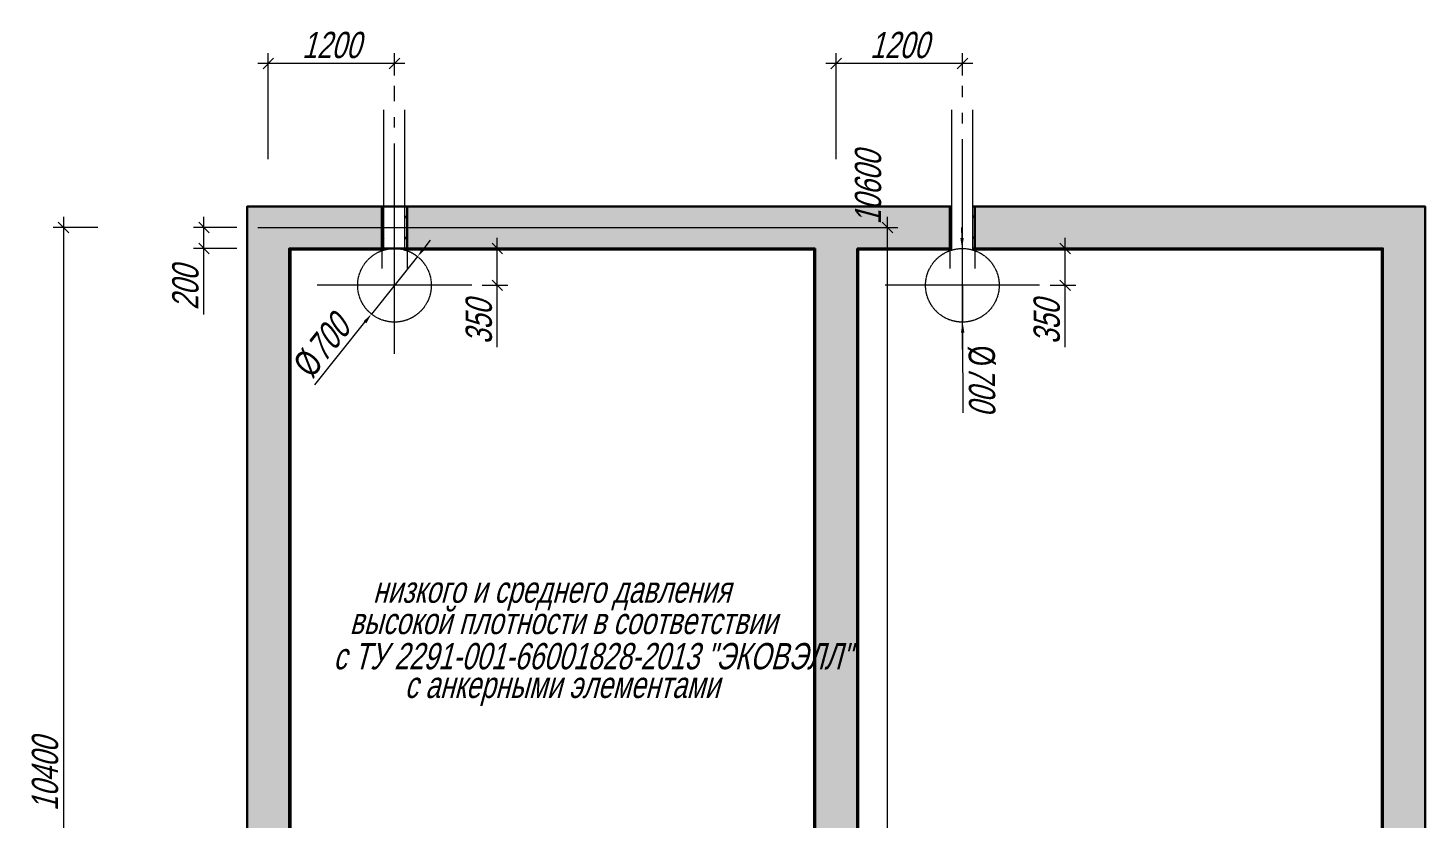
# Model space of a CAD drawing. Header units: millimetres. Extents: x 5929542 to 6152618, y 10240044 to 10382466.
# Drawn here: x 5989007 to 6002294, y 10291423 to 10298935 of the extents above; entities that cross this region are included whole.
import ezdxf

# ---------------------------------------------------------------- set-up
doc = ezdxf.new("R2010")
doc.units = ezdxf.units.MM
doc.header["$PDMODE"] = 35
for name, pattern in [('ACAD_ISO02W100', [15, 12, -3]), ('GOST2.303 5', [24, 20, -1.5, 1, -1.5]), ('осевая', [50.8, 31.75, -6.35, 6.35, -6.35])]:
    doc.linetypes.add(name, pattern=pattern)
doc.layers.get('Defpoints').update_dxf_attribs({"color": 253})
for name, color, linetype, lineweight in [('Оси', 6, 'осевая', 9), ('Основная', 7, 'Continuous', 30), ('Построения', 7, 'Continuous', 13), ('Размеры', 172, 'Continuous', 13), ('Текст', 134, 'Continuous', 13)]:
    doc.layers.add(name, color=color, linetype=linetype, lineweight=lineweight)
doc.styles.add('GOST 2.304', font='mipgost.ttf', dxfattribs={"width": 0.75, "oblique": 15})
doc.dimstyles.new('SPDS', dxfattribs={"dimtxt": 2.5, "dimasz": 1, "dimexe": 1, "dimexo": 1, "dimgap": 0.5, "dimtad": 1, "dimdec": 0, "dimrnd": 0.001, "dimtxsty": 'GOST 2.304', "dimblk": 'OBLIQUE', "dimcen": 2.5, "dimdle": 1, "dimclrd": 256, "dimclre": 256, "dimclrt": 256, "dimadec": 0, "dimazin": 2, "dimtfac": 0.75, "dimtdec": 0, "dimtmove": 1, "dimatfit": 3, "dimfxl": 1, "dimtolj": 1, "dimlwd": -1, "dimlwe": -1, "dimarcsym": 0})

# ---------------------------------------------------------------- blocks, each defined once
blk = doc.blocks.new('_Oblique')
at = {"color": 0, "linetype": 'ByBlock', "lineweight": -2}
blk.add_line((-0.5, -0.5), (0.5, 0.5), dxfattribs=at)
blk = doc.blocks.new('*D108')
at = {"layer": 'Defpoints', "color": 0, "ltscale": 100, "transparency": 16777216}
for p in [(5989773, 10297038), (5989346, 10286638), (5989773, 10286638)]:
    blk.add_point(p, dxfattribs=at)
at = {"layer": 'Размеры', "ltscale": 100, "transparency": 16777216}
for p, q in [((5989346, 10297138), (5989346, 10286538)), ((5989673, 10297038), (5989246, 10297038)), ((5989673, 10286638), (5989246, 10286638))]:
    blk.add_line(p, q, dxfattribs=at)
at = {"layer": 'Размеры', "ltscale": 100, "transparency": 16777216, "xscale": 100, "yscale": 100, "zscale": 100}
for p, rotation in [((5989346, 10297038), 90), ((5989346, 10286638), 270)]:
    blk.add_blockref('_Oblique', p, dxfattribs=dict(at, rotation=rotation))
at = {"layer": 'Размеры', "ltscale": 100, "transparency": 16777216, "insert": (5989171, 10291838), "char_height": 250, "attachment_point": 5, "rotation": 90, "style": 'GOST 2.304'}
blk.add_mtext('\\A1;10400', dxfattribs=at)
blk = doc.blocks.new('*D110')
at = {"layer": 'Defpoints', "color": 0, "ltscale": 100, "transparency": 16777216}
for p in [(5992712, 10296761), (5992274, 10296215)]:
    blk.add_point(p, dxfattribs=at)
at = {"layer": 'Размеры', "ltscale": 100, "transparency": 16777216}
for p, q in [((5992774, 10296839), (5992837, 10296917)), ((5992712, 10296761), (5992274, 10296215)), ((5991735, 10295541), (5992212, 10296137))]:
    blk.add_line(p, q, dxfattribs=at)
for points in [[(5992761, 10296850), (5992787, 10296829), (5992712, 10296761)], [(5992199, 10296147), (5992225, 10296126), (5992274, 10296215)]]:
    blk.add_solid(points, dxfattribs=at)
at = {"layer": 'Размеры', "ltscale": 100, "transparency": 16777216, "insert": (5991805, 10295910), "char_height": 250, "attachment_point": 5, "rotation": 51.3225, "style": 'GOST 2.304'}
blk.add_mtext('\\A1;{\\Q0;%%c}700', dxfattribs=at)
blk = doc.blocks.new('*D112')
at = {"layer": 'Defpoints', "color": 0, "ltscale": 100, "transparency": 16777216}
for p in [(5997891, 10296838), (5997896, 10296138)]:
    blk.add_point(p, dxfattribs=at)
at = {"layer": 'Размеры', "ltscale": 100, "transparency": 16777216}
for p, q in [((5997891, 10296938), (5997890, 10297038)), ((5997891, 10296838), (5997896, 10296138)), ((5997902, 10295275), (5997897, 10296038))]:
    blk.add_line(p, q, dxfattribs=at)
for points in [[(5997907, 10296938), (5997874, 10296938), (5997891, 10296838)], [(5997913, 10296038), (5997880, 10296038), (5997896, 10296138)]]:
    blk.add_solid(points, dxfattribs=at)
at = {"layer": 'Размеры', "ltscale": 100, "transparency": 16777216, "insert": (5998075, 10295608), "char_height": 250, "attachment_point": 5, "rotation": 270.3728, "style": 'GOST 2.304'}
blk.add_mtext('\\A1;{\\Q0;%%c}700', dxfattribs=at)
blk = doc.blocks.new('*D115')
at = {"layer": 'Defpoints', "color": 0, "ltscale": 100, "transparency": 16777216}
for p in [(5991293, 10298596), (5992493, 10298384, 200), (5991293, 10297586)]:
    blk.add_point(p, dxfattribs=at)
at = {"layer": 'Размеры', "ltscale": 100, "transparency": 16777216}
for p, q in [((5991293, 10297686), (5991293, 10298696)), ((5992493, 10298484), (5992493, 10298696)), ((5992593, 10298596), (5991193, 10298596))]:
    blk.add_line(p, q, dxfattribs=at)
at = {"layer": 'Размеры', "ltscale": 100, "transparency": 16777216, "xscale": 100, "yscale": 100, "zscale": 100, "rotation": 180}
blk.add_blockref('_Oblique', (5991293, 10298596), dxfattribs=at)
at = {"layer": 'Размеры', "ltscale": 100, "transparency": 16777216, "xscale": 100, "yscale": 100, "zscale": 100}
blk.add_blockref('_Oblique', (5992493, 10298596), dxfattribs=at)
at = {"layer": 'Размеры', "ltscale": 100, "transparency": 16777216, "insert": (5991893, 10298771), "char_height": 250, "attachment_point": 5, "style": 'GOST 2.304'}
blk.add_mtext('\\A1;1200', dxfattribs=at)
blk = doc.blocks.new('*D116')
at = {"layer": 'Defpoints', "color": 0, "ltscale": 100, "transparency": 16777216}
for p in [(5996694, 10298596), (5997894, 10298384, 200), (5996694, 10297586)]:
    blk.add_point(p, dxfattribs=at)
at = {"layer": 'Размеры', "ltscale": 100, "transparency": 16777216}
for p, q in [((5996694, 10297686), (5996694, 10298696)), ((5997894, 10298484), (5997894, 10298696)), ((5997994, 10298596), (5996594, 10298596))]:
    blk.add_line(p, q, dxfattribs=at)
at = {"layer": 'Размеры', "ltscale": 100, "transparency": 16777216, "xscale": 100, "yscale": 100, "zscale": 100, "rotation": 180}
blk.add_blockref('_Oblique', (5996694, 10298596), dxfattribs=at)
at = {"layer": 'Размеры', "ltscale": 100, "transparency": 16777216, "xscale": 100, "yscale": 100, "zscale": 100}
blk.add_blockref('_Oblique', (5997894, 10298596), dxfattribs=at)
at = {"layer": 'Размеры', "ltscale": 100, "transparency": 16777216, "insert": (5997294, 10298771), "char_height": 250, "attachment_point": 5, "style": 'GOST 2.304'}
blk.add_mtext('\\A1;1200', dxfattribs=at)
blk = doc.blocks.new('*D119')
at = {"layer": 'Defpoints', "color": 0, "ltscale": 100, "transparency": 16777216}
for p in [(5991093, 10297038), (5997181, 10297038), (5997574, 10286438)]:
    blk.add_point(p, dxfattribs=at)
at = {"layer": 'Размеры', "ltscale": 100, "transparency": 16777216}
for p, q in [((5997181, 10286338), (5997181, 10297138)), ((5991193, 10297038), (5997281, 10297038)), ((5997474, 10286438), (5997081, 10286438))]:
    blk.add_line(p, q, dxfattribs=at)
at = {"layer": 'Размеры', "ltscale": 100, "transparency": 16777216, "xscale": 100, "yscale": 100, "zscale": 100}
for p, rotation in [((5997181, 10297038), 90), ((5997181, 10286438), 270)]:
    blk.add_blockref('_Oblique', p, dxfattribs=dict(at, rotation=rotation))
at = {"layer": 'Размеры', "ltscale": 100, "transparency": 16777216, "insert": (5996998, 10297414), "char_height": 250, "attachment_point": 5, "rotation": 90, "style": 'GOST 2.304'}
blk.add_mtext('\\A1;10600', dxfattribs=at)
blk = doc.blocks.new('*D120')
at = {"layer": 'Defpoints', "color": 0, "ltscale": 100, "transparency": 16777216}
for p in [(5990681, 10297038), (5991093, 10297038), (5991093, 10296838)]:
    blk.add_point(p, dxfattribs=at)
at = {"layer": 'Размеры', "ltscale": 100, "transparency": 16777216}
for p, q in [((5990681, 10296738), (5990681, 10297138)), ((5990993, 10297038), (5990581, 10297038)), ((5990993, 10296838), (5990581, 10296838)), ((5990681, 10296211), (5990681, 10296838))]:
    blk.add_line(p, q, dxfattribs=at)
at = {"layer": 'Размеры', "ltscale": 100, "transparency": 16777216, "xscale": 100, "yscale": 100, "zscale": 100}
for p, rotation in [((5990681, 10297038), 90), ((5990681, 10296838), 270)]:
    blk.add_blockref('_Oblique', p, dxfattribs=dict(at, rotation=rotation))
at = {"layer": 'Размеры', "ltscale": 100, "transparency": 16777216, "insert": (5990506, 10296462), "char_height": 250, "attachment_point": 5, "rotation": 90, "style": 'GOST 2.304'}
blk.add_mtext('\\A1;200', dxfattribs=at)
blk = doc.blocks.new('*D162')
at = {"layer": 'Defpoints', "color": 0, "ltscale": 100, "transparency": 16777216}
for p in [(5993228, 10296838), (5993471, 10296838), (5993228, 10296488)]:
    blk.add_point(p, dxfattribs=at)
at = {"layer": 'Размеры', "ltscale": 100, "transparency": 16777216}
for p, q in [((5993471, 10296388), (5993471, 10296938)), ((5993328, 10296838), (5993571, 10296838)), ((5993328, 10296488), (5993571, 10296488)), ((5993471, 10295900), (5993471, 10296488))]:
    blk.add_line(p, q, dxfattribs=at)
at = {"layer": 'Размеры', "ltscale": 100, "transparency": 16777216, "xscale": 100, "yscale": 100, "zscale": 100}
for p, rotation in [((5993471, 10296838), 90), ((5993471, 10296488), 270)]:
    blk.add_blockref('_Oblique', p, dxfattribs=dict(at, rotation=rotation))
at = {"layer": 'Размеры', "ltscale": 100, "transparency": 16777216, "insert": (5993296, 10296137), "char_height": 250, "attachment_point": 5, "rotation": 90, "style": 'GOST 2.304'}
blk.add_mtext('\\A1;350', dxfattribs=at)
blk = doc.blocks.new('*D163')
at = {"layer": 'Defpoints', "color": 0, "ltscale": 100, "transparency": 16777216}
for p in [(5998628, 10296838), (5998872, 10296838), (5998628, 10296488)]:
    blk.add_point(p, dxfattribs=at)
at = {"layer": 'Размеры', "ltscale": 100, "transparency": 16777216}
for p, q in [((5998872, 10296388), (5998872, 10296938)), ((5998728, 10296838), (5998972, 10296838)), ((5998728, 10296488), (5998972, 10296488)), ((5998872, 10295900), (5998872, 10296488))]:
    blk.add_line(p, q, dxfattribs=at)
at = {"layer": 'Размеры', "ltscale": 100, "transparency": 16777216, "xscale": 100, "yscale": 100, "zscale": 100}
for p, rotation in [((5998872, 10296838), 90), ((5998872, 10296488), 270)]:
    blk.add_blockref('_Oblique', p, dxfattribs=dict(at, rotation=rotation))
at = {"layer": 'Размеры', "ltscale": 100, "transparency": 16777216, "insert": (5998697, 10296137), "char_height": 250, "attachment_point": 5, "rotation": 90, "style": 'GOST 2.304'}
blk.add_mtext('\\A1;350', dxfattribs=at)

msp = doc.modelspace()

# ---------------------------------------------------------------- hatches: boundary and pattern name
at = {"layer": 'Построения', "ltscale": 100}
h = msp.add_hatch(dxfattribs=at)
h.set_pattern_fill('ANSI36', color=256, scale=25)
h.paths.add_polyline_path([(5995573.71011, 10286438.11898), (5995573.71011, 10286838.11898), (5991493.00649, 10286838.11898), (5991493.00649, 10296838.11898), (5992373.00649, 10296838.11898), (5992373.00649, 10297238.11898), (5991093.00649, 10297238.11898), (5991093.00649, 10286438.11898)])
h = msp.add_hatch(dxfattribs=at)
h.set_pattern_fill('ANSI36', color=256, scale=25)
h.paths.add_polyline_path([(5997588.55918, 10286838.11898), (5997593.71011, 10286832.96841), (5997593.71011, 10286838.11898)])
h.paths.add_polyline_path([(5997773.71011, 10296838.11898), (5997773.71011, 10297238.11898), (5992613.00649, 10297238.11898), (5992613.00649, 10296838.11898), (5996493.3583, 10296838.11898), (5996493.71011, 10286838.11898), (5995813.71011, 10286838.11898), (5995813.71011, 10286438.11898), (5997573.71011, 10286438.11898), (5997573.71011, 10286838.11898), (5996893.71011, 10286838.11898), (5996893.3583, 10296838.11898)])
h = msp.add_hatch(dxfattribs=at)
h.set_pattern_fill('ANSI36', color=256, scale=25)
h.paths.add_polyline_path([(5998013.71011, 10297238.11898), (5998013.71011, 10296838.11898), (6001893.71011, 10296838.11898), (6001893.71011, 10286838.11898), (5997813.71011, 10286838.11898), (5997813.71011, 10286438.11898), (6002293.71011, 10286438.11898), (6002293.71011, 10297238.11898)])
at = {"layer": 'Построения', "ltscale": 50}
h = msp.add_hatch(color=256, dxfattribs=at)
h.dxf.hatch_style = 1
edge = h.paths.add_edge_path()
edge.add_arc((5992383.00649, 10297138.11898), 5, 0, 360)
h = msp.add_hatch(color=256, dxfattribs=at)
h.dxf.hatch_style = 1
edge = h.paths.add_edge_path()
edge.add_arc((5992603.00649, 10297138.11898), 5, 0, 360)
h = msp.add_hatch(color=256, dxfattribs=at)
h.dxf.hatch_style = 1
edge = h.paths.add_edge_path()
edge.add_arc((5997783.71011, 10297138.19815), 5, 0, 360)
h = msp.add_hatch(color=256, dxfattribs=at)
h.dxf.hatch_style = 1
edge = h.paths.add_edge_path()
edge.add_arc((5998003.71011, 10297138.19815), 5, 0, 360)
h = msp.add_hatch(color=256, dxfattribs=at)
h.dxf.hatch_style = 1
edge = h.paths.add_edge_path()
edge.add_arc((5992383.00649, 10296938.11898), 5, 0, 360)
h = msp.add_hatch(color=256, dxfattribs=at)
h.dxf.hatch_style = 1
edge = h.paths.add_edge_path()
edge.add_arc((5992603.00649, 10296938.11898), 5, 0, 360)
h = msp.add_hatch(color=256, dxfattribs=at)
h.dxf.hatch_style = 1
edge = h.paths.add_edge_path()
edge.add_arc((5997783.71011, 10296938.19815), 5, 0, 360)
h = msp.add_hatch(color=256, dxfattribs=at)
h.dxf.hatch_style = 1
edge = h.paths.add_edge_path()
edge.add_arc((5998003.71011, 10296938.19815), 5, 0, 360)

# ---------------------------------------------------------------- linework, layer by layer
at = {"color": 0, "linetype": 'ByBlock', "lineweight": 9, "ltscale": 1000}
for p, q in [((5992393.00649, 10296828.11898), (5992393.00649, 10298157.24477)), ((5992593.00649, 10296828.11898), (5992593.00649, 10298157.24469)), ((5997793.71011, 10296828.11898), (5997793.71011, 10298157.24481)), ((5997993.71011, 10296828.11898), (5997993.71011, 10298157.24464))]:
    msp.add_line(p, q, dxfattribs=at)
at = {"layer": 'Оси', "linetype": 'GOST2.303 5', "ltscale": 100}
for p, q in [((5992493.00649, 10295837.26948, 44.40833), (5992493.00649, 10298384.08216, 200)), ((5997893.71011, 10295877.3513, 44.40833), (5997893.71011, 10298384.08216, 200)), ((5993227.68929, 10296488.11898), (5991758.3237, 10296488.11898)), ((5998628.3929, 10296488.11898), (5997159.02732, 10296488.11898))]:
    msp.add_line(p, q, dxfattribs=at)
at = {"layer": 'Основная', "ltscale": 100}
for p, q in [((5996493.3583, 10296838.11898), (5996493.71011, 10286838.11898)), ((5996893.3583, 10296838.11898), (5996893.71011, 10286838.11898))]:
    msp.add_line(p, q, dxfattribs=at)
for points in [[(5995573.71011, 10286438.11898), (5991093.00649, 10286438.11898), (5991093.00649, 10297238.11898), (5997793.71011, 10297238.11898)], [(5997993.71011, 10297238.11898), (6002293.71011, 10297238.11898), (6002293.71011, 10286438.11898), (5997813.71011, 10286438.11898)], [(5995573.71011, 10286838.11898), (5991493.00649, 10286838.11898), (5991493.00649, 10296838.11898), (5996493.3583, 10296838.11898)], [(5996893.3583, 10296838.11898), (5997793.71011, 10296838.11898)], [(5997993.71011, 10296838.11898), (6001893.71011, 10296838.11898), (6001893.71011, 10286838.11898), (5997813.71011, 10286838.11898)]]:
    msp.add_lwpolyline(points, dxfattribs=at)
msp.add_lwpolyline([(5992373.00649, 10297238.11898), (5992613.00649, 10297238.11898), (5992613.00649, 10296838.11898), (5992373.00649, 10296838.11898)], close=True, dxfattribs=at)
at = {"layer": 'Основная', "ltscale": 100, "elevation": 0}
for points in [[(5997793.71011, 10296838.11898), (5997773.71011, 10296838.11898), (5997773.71011, 10297238.11898), (5997793.71011, 10297238.11898)], [(5997993.71011, 10297238.11898), (5998013.71011, 10297238.11898), (5998013.71011, 10296838.11898), (5997993.71011, 10296838.11898)]]:
    msp.add_lwpolyline(points, dxfattribs=at)
at = {"layer": 'Основная', "ltscale": 100}
for centre in [(5992383.00649, 10297138.11898), (5992603.00649, 10297138.11898), (5997783.71011, 10297138.19815, -1.27562), (5998003.71011, 10297138.19815, -1.27562), (5992383.00649, 10296938.11898), (5992603.00649, 10296938.11898), (5997783.71011, 10296938.19815, -1.27562), (5998003.71011, 10296938.19815, -1.27562)]:
    msp.add_circle(centre, 5, dxfattribs=at)
at = {"layer": 'Построения', "ltscale": 50}
for p, q in [((5992373.00649, 10296838.11898), (5992373.00649, 10296647.15202)), ((5992613.00649, 10296838.11898, 113.15009), (5992613.00649, 10296647.15202, 113.15009)), ((5997773.71011, 10296838.2165, -1.57112), (5997773.71011, 10296647.24954, -1.57112)), ((5998013.71011, 10296838.2165, 111.57897), (5998013.71011, 10296647.24954, 111.57897))]:
    msp.add_line(p, q, dxfattribs=at)
at = {"layer": 'Построения', "color": 1, "lineweight": 30, "ltscale": 50}
msp.add_line((5996903.35865, 10296828.11898), (5996903.70976, 10286848.11898), dxfattribs=at)
at = {"layer": 'Построения', "ltscale": 50}
for points in [[(5991493.00649, 10296838.11898), (5996493.35829, 10296838.29489), (5996493.71011, 10286838.11898), (5991493.00649, 10286838.11898), (5991492.65469, 10296838.11897)], [(5992393.00649, 10296838.11898), (5991493.00649, 10296838.11898), (5991493.00649, 10286838.11898), (5995573.71011, 10286838.11898)], [(5992593.00649, 10296838.11898), (5996493.3583, 10296838.11898), (5996493.71011, 10286838.11898), (5995813.71011, 10286838.11898)]]:
    msp.add_lwpolyline(points, dxfattribs=at)
at = {"layer": 'Построения', "color": 1, "lineweight": 30, "ltscale": 50}
for points in [[(5992393.00649, 10296828.11898), (5991503.00649, 10296828.11898), (5991503.00649, 10286848.11898), (5995573.71011, 10286847.97579)], [(5992593.00649, 10296828.11898), (5996483.35865, 10296828.11898), (5996483.70976, 10286848.11898), (5995812.61616, 10286847.96739)], [(5996903.35865, 10296828.11898), (5997793.71011, 10296828.11898)], [(5997993.71011, 10296828.11898), (6001883.71011, 10296828.11898), (6001883.71011, 10286848.11898)]]:
    msp.add_lwpolyline(points, dxfattribs=at)
at = {"layer": 'Построения', "color": 1, "linetype": 'ACAD_ISO02W100', "ltscale": 0.5}
for centre in [(5992493.00649, 10296488.11898), (5997893.71011, 10296488.11898)]:
    msp.add_circle(centre, 350, dxfattribs=at)

# ---------------------------------------------------------------- texts
at = {"layer": 'Текст', "ltscale": 100, "style": 'GOST 2.304', "oblique": 15, "width": 0.75}
for s, p in [('низкого и среднего давления', (5992287.35223, 10293469.88479)), ('высокой плотности в соответствии', (5992066.46381, 10293171.86636)), ('с ТУ 2291-001-66001828-2013 "ЭКОВЭЛЛ"', (5991911.84059, 10292837.32003)), (' с анкерными элементами', (5992519.28708, 10292564.7927))]:
    msp.add_text(s, height=250, dxfattribs=at).set_placement(p)

# ---------------------------------------------------------------- dimensions: what is measured, and where the dimension line sits
at = {"layer": 'Размеры', "ltscale": 100}
for base, p1, p2, picture, middle in [((5991293.00649, 10298595.71558), (5992493.00649, 10298384.08216, 200), (5991293.00649, 10297585.76506), '*D115', (5991893.00649, 10298770.71558)), ((5996693.71011, 10298595.71558), (5997893.71011, 10298384.08216, 200), (5996693.71011, 10297585.76506), '*D116', (5997293.71011, 10298770.71558))]:
    dim = msp.add_linear_dim(base=base, p1=p1, p2=p2, dimstyle='SPDS', override={"dimscale": 100}, dxfattribs=at)
    dim.commit()
    dim.dimension.update_dxf_attribs({"geometry": picture, "text_midpoint": middle})
for base, p1, p2, angle, picture, middle in [((5997181.37534, 10297038.11898), (5997573.71011, 10286438.11898), (5991093.00649, 10297038.11898), 90, '*D119', (5997172.89948, 10297414.12382)), ((5990680.67173, 10297038.11898), (5991093.00649, 10296838.11898), (5991093.00649, 10297038.11898), 270, '*D120', (5990672.19587, 10296462.11414)), ((5993471.31186, 10296838.11898), (5993227.68929, 10296488.11898), (5993227.68929, 10296838.11898), 90, '*D162', (5993489.15929, 10296137.33107)), ((5998872.01548, 10296838.11898), (5998628.3929, 10296488.11898), (5998628.3929, 10296838.11898), 90, '*D163', (5998889.8629, 10296137.33107))]:
    dim = msp.add_linear_dim(base=base, p1=p1, p2=p2, angle=angle, dimstyle='SPDS', override={"dimscale": 100}, dxfattribs=at)
    dim.commit()
    dim.dimension.update_dxf_attribs({"geometry": picture, "text_midpoint": middle, "dimtype": 160})
dim = msp.add_linear_dim(base=(5989346.39901, 10286638.11898), p1=(5989773.18587, 10297038.11898), p2=(5989773.18587, 10286638.11898), angle=90, dimstyle='SPDS', override={"dimscale": 100, "dimlfac": 1, "dimtxsty": 'GOST 2.304', "dimtolj": 1}, dxfattribs=at)
dim.commit()
dim.dimension.update_dxf_attribs({"geometry": '*D108', "text_midpoint": (5989171.39901, 10291838.11898)})
dim = msp.add_diameter_dim_2p(p1=(5997891.4328, 10296838.11157), p2=(5997895.98741, 10296138.12639), text='{\\Q0;%%c}700', dimstyle='SPDS', override={"dimscale": 100, "dimlfac": 1, "dimtxsty": 'GOST 2.304', "dimsah": 1, "dimtmove": 1, "dimtolj": 1}, dxfattribs=at)
dim.commit()
dim.dimension.update_dxf_attribs({"geometry": '*D112', "text_midpoint": (5997899.44455, 10295606.80916), "dimtype": 163})
dim = msp.add_diameter_dim_2p(p1=(5992711.73397, 10296761.35567), p2=(5992274.27902, 10296214.88228), text='{\\Q0;%%c}700', dimstyle='SPDS', override={"dimscale": 100, "dimlfac": 1, "dimtxsty": 'GOST 2.304', "dimsah": 1, "dimtmove": 1, "dimtolj": 1}, dxfattribs=at)
dim.commit()
dim.dimension.update_dxf_attribs({"geometry": '*D110', "text_midpoint": (5991942.23292, 10295800.08676)})

doc.saveas('drawing.dxf')
